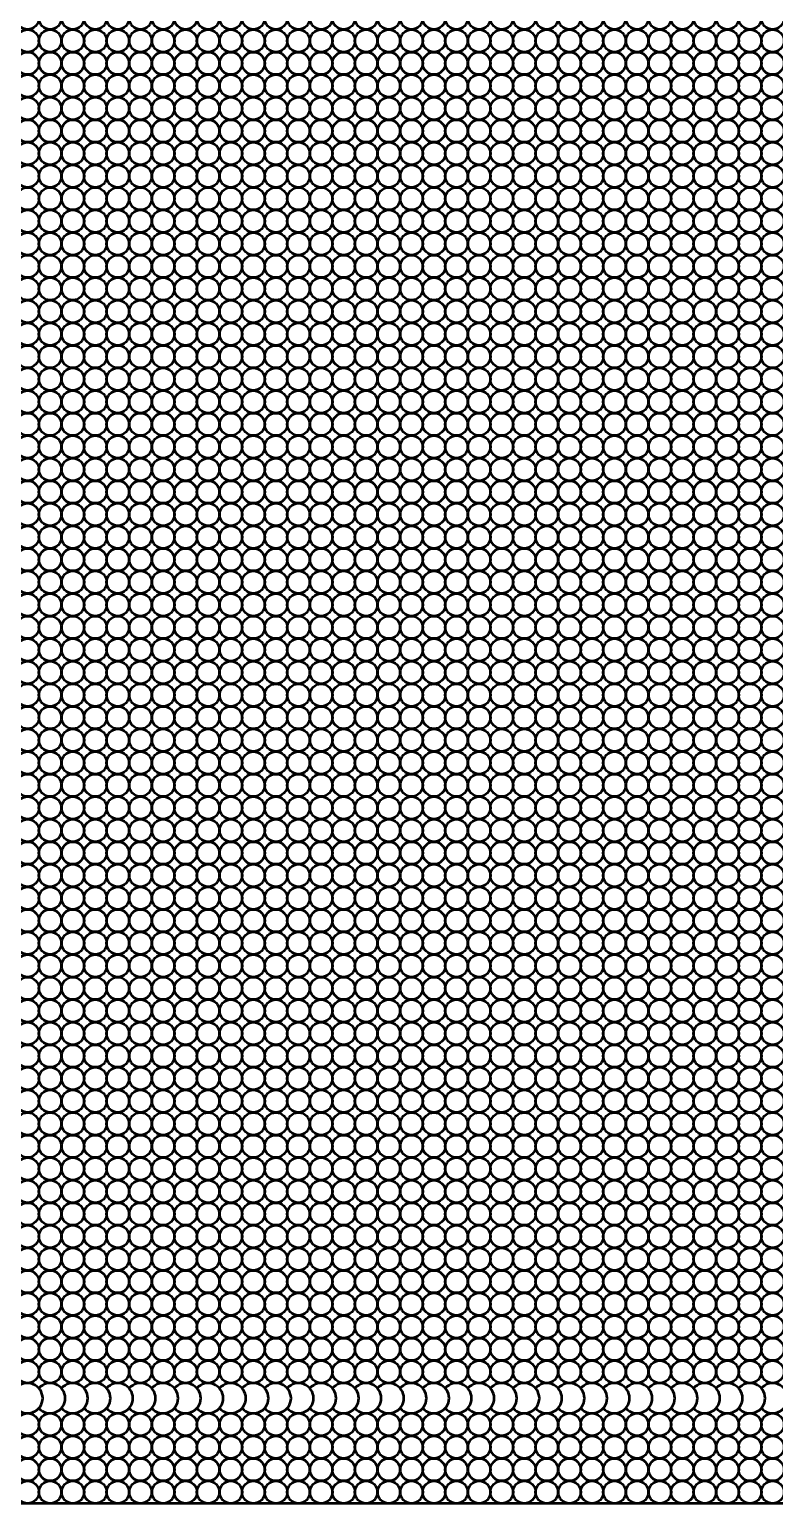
# Model space of a CAD drawing. Extents: x -11378 to 3982, y -2037 to 3878.
# Drawn here: x -11269.5 to -11229.9, y 1425.6 to 1504 of the extents above; entities that cross this region are included whole.
import ezdxf

# ---------------------------------------------------------------- set-up
doc = ezdxf.new("R2010")
doc.units = 0
doc.layers.add('粗实线', color=7, linetype='CONTINUOUS', lineweight=50)

msp = doc.modelspace()

# ---------------------------------------------------------------- linework, layer by layer
at = {"layer": '粗实线'}
msp.add_line((-10829.021, 1425.59), (-11307.421, 1425.59), dxfattribs=at)
for centre in [(-11269.621, 1504.59), (-11268.421, 1504.59), (-11267.221, 1504.59), (-11266.021, 1504.59), (-11264.821, 1504.59), (-11263.621, 1504.59), (-11262.421, 1504.59), (-11261.221, 1504.59), (-11260.021, 1504.59), (-11258.821, 1504.59), (-11257.621, 1504.59), (-11256.421, 1504.59), (-11255.221, 1504.59), (-11254.021, 1504.59), (-11252.821, 1504.59), (-11251.621, 1504.59), (-11250.421, 1504.59), (-11249.221, 1504.59), (-11248.021, 1504.59), (-11246.821, 1504.59), (-11245.621, 1504.59), (-11244.421, 1504.59), (-11243.221, 1504.59), (-11242.021, 1504.59), (-11240.821, 1504.59), (-11239.621, 1504.59), (-11238.421, 1504.59), (-11237.221, 1504.59), (-11236.021, 1504.59), (-11234.821, 1504.59), (-11233.621, 1504.59), (-11232.421, 1504.59), (-11231.221, 1504.59), (-11230.021, 1504.59), (-11269.621, 1503.39), (-11268.421, 1503.39), (-11267.221, 1503.39), (-11266.021, 1503.39), (-11264.821, 1503.39), (-11263.621, 1503.39), (-11262.421, 1503.39), (-11261.221, 1503.39), (-11260.021, 1503.39), (-11258.821, 1503.39), (-11257.621, 1503.39), (-11256.421, 1503.39), (-11255.221, 1503.39), (-11254.021, 1503.39), (-11252.821, 1503.39), (-11251.621, 1503.39), (-11250.421, 1503.39), (-11249.221, 1503.39), (-11248.021, 1503.39), (-11246.821, 1503.39), (-11245.621, 1503.39), (-11244.421, 1503.39), (-11243.221, 1503.39), (-11242.021, 1503.39), (-11240.821, 1503.39), (-11239.621, 1503.39), (-11238.421, 1503.39), (-11237.221, 1503.39), (-11236.021, 1503.39), (-11234.821, 1503.39), (-11233.621, 1503.39), (-11232.421, 1503.39), (-11231.221, 1503.39), (-11230.021, 1503.39), (-11269.621, 1502.19), (-11268.421, 1502.19), (-11267.221, 1502.19), (-11266.021, 1502.19), (-11264.821, 1502.19), (-11263.621, 1502.19), (-11262.421, 1502.19), (-11261.221, 1502.19), (-11260.021, 1502.19), (-11258.821, 1502.19), (-11257.621, 1502.19), (-11256.421, 1502.19), (-11255.221, 1502.19), (-11254.021, 1502.19), (-11252.821, 1502.19), (-11251.621, 1502.19), (-11250.421, 1502.19), (-11249.221, 1502.19), (-11248.021, 1502.19), (-11246.821, 1502.19), (-11245.621, 1502.19), (-11244.421, 1502.19), (-11243.221, 1502.19), (-11242.021, 1502.19), (-11240.821, 1502.19), (-11239.621, 1502.19), (-11238.421, 1502.19), (-11237.221, 1502.19), (-11236.021, 1502.19), (-11234.821, 1502.19), (-11233.621, 1502.19), (-11232.421, 1502.19), (-11231.221, 1502.19), (-11230.021, 1502.19), (-11269.621, 1500.99), (-11268.421, 1500.99), (-11267.221, 1500.99), (-11266.021, 1500.99), (-11264.821, 1500.99), (-11263.621, 1500.99), (-11262.421, 1500.99), (-11261.221, 1500.99), (-11260.021, 1500.99), (-11258.821, 1500.99), (-11257.621, 1500.99), (-11256.421, 1500.99), (-11255.221, 1500.99), (-11254.021, 1500.99), (-11252.821, 1500.99), (-11251.621, 1500.99), (-11250.421, 1500.99), (-11249.221, 1500.99), (-11248.021, 1500.99), (-11246.821, 1500.99), (-11245.621, 1500.99), (-11244.421, 1500.99), (-11243.221, 1500.99), (-11242.021, 1500.99), (-11240.821, 1500.99), (-11239.621, 1500.99), (-11238.421, 1500.99), (-11237.221, 1500.99), (-11236.021, 1500.99), (-11234.821, 1500.99), (-11233.621, 1500.99), (-11232.421, 1500.99), (-11231.221, 1500.99), (-11230.021, 1500.99), (-11269.621, 1499.79), (-11268.421, 1499.79), (-11267.221, 1499.79), (-11266.021, 1499.79), (-11264.821, 1499.79), (-11263.621, 1499.79), (-11262.421, 1499.79), (-11261.221, 1499.79), (-11260.021, 1499.79), (-11258.821, 1499.79), (-11257.621, 1499.79), (-11256.421, 1499.79), (-11255.221, 1499.79), (-11254.021, 1499.79), (-11252.821, 1499.79), (-11251.621, 1499.79), (-11250.421, 1499.79), (-11249.221, 1499.79), (-11248.021, 1499.79), (-11246.821, 1499.79), (-11245.621, 1499.79), (-11244.421, 1499.79), (-11243.221, 1499.79), (-11242.021, 1499.79), (-11240.821, 1499.79), (-11239.621, 1499.79), (-11238.421, 1499.79), (-11237.221, 1499.79), (-11236.021, 1499.79), (-11234.821, 1499.79), (-11233.621, 1499.79), (-11232.421, 1499.79), (-11231.221, 1499.79), (-11230.021, 1499.79), (-11269.621, 1498.59), (-11268.421, 1498.59), (-11267.221, 1498.59), (-11266.021, 1498.59), (-11264.821, 1498.59), (-11263.621, 1498.59), (-11262.421, 1498.59), (-11261.221, 1498.59), (-11260.021, 1498.59), (-11258.821, 1498.59), (-11257.621, 1498.59), (-11256.421, 1498.59), (-11255.221, 1498.59), (-11254.021, 1498.59), (-11252.821, 1498.59), (-11251.621, 1498.59), (-11250.421, 1498.59), (-11249.221, 1498.59), (-11248.021, 1498.59), (-11246.821, 1498.59), (-11245.621, 1498.59), (-11244.421, 1498.59), (-11243.221, 1498.59), (-11242.021, 1498.59), (-11240.821, 1498.59), (-11239.621, 1498.59), (-11238.421, 1498.59), (-11237.221, 1498.59), (-11236.021, 1498.59), (-11234.821, 1498.59), (-11233.621, 1498.59), (-11232.421, 1498.59), (-11231.221, 1498.59), (-11230.021, 1498.59), (-11269.621, 1497.39), (-11268.421, 1497.39), (-11267.221, 1497.39), (-11266.021, 1497.39), (-11264.821, 1497.39), (-11263.621, 1497.39), (-11262.421, 1497.39), (-11261.221, 1497.39), (-11260.021, 1497.39), (-11258.821, 1497.39), (-11257.621, 1497.39), (-11256.421, 1497.39), (-11255.221, 1497.39), (-11254.021, 1497.39), (-11252.821, 1497.39), (-11251.621, 1497.39), (-11250.421, 1497.39), (-11249.221, 1497.39), (-11248.021, 1497.39), (-11246.821, 1497.39), (-11245.621, 1497.39), (-11244.421, 1497.39), (-11243.221, 1497.39), (-11242.021, 1497.39), (-11240.821, 1497.39), (-11239.621, 1497.39), (-11238.421, 1497.39), (-11237.221, 1497.39), (-11236.021, 1497.39), (-11234.821, 1497.39), (-11233.621, 1497.39), (-11232.421, 1497.39), (-11231.221, 1497.39), (-11230.021, 1497.39), (-11269.621, 1496.19), (-11268.421, 1496.19), (-11267.221, 1496.19), (-11266.021, 1496.19), (-11264.821, 1496.19), (-11263.621, 1496.19), (-11262.421, 1496.19), (-11261.221, 1496.19), (-11260.021, 1496.19), (-11258.821, 1496.19), (-11257.621, 1496.19), (-11256.421, 1496.19), (-11255.221, 1496.19), (-11254.021, 1496.19), (-11252.821, 1496.19), (-11251.621, 1496.19), (-11250.421, 1496.19), (-11249.221, 1496.19), (-11248.021, 1496.19), (-11246.821, 1496.19), (-11245.621, 1496.19), (-11244.421, 1496.19), (-11243.221, 1496.19), (-11242.021, 1496.19), (-11240.821, 1496.19), (-11239.621, 1496.19), (-11238.421, 1496.19), (-11237.221, 1496.19), (-11236.021, 1496.19), (-11234.821, 1496.19), (-11233.621, 1496.19), (-11232.421, 1496.19), (-11231.221, 1496.19), (-11230.021, 1496.19), (-11269.621, 1494.99), (-11268.421, 1494.99), (-11267.221, 1494.99), (-11266.021, 1494.99), (-11264.821, 1494.99), (-11263.621, 1494.99), (-11262.421, 1494.99), (-11261.221, 1494.99), (-11260.021, 1494.99), (-11258.821, 1494.99), (-11257.621, 1494.99), (-11256.421, 1494.99), (-11255.221, 1494.99), (-11254.021, 1494.99), (-11252.821, 1494.99), (-11251.621, 1494.99), (-11250.421, 1494.99), (-11249.221, 1494.99), (-11248.021, 1494.99), (-11246.821, 1494.99), (-11245.621, 1494.99), (-11244.421, 1494.99), (-11243.221, 1494.99), (-11242.021, 1494.99), (-11240.821, 1494.99), (-11239.621, 1494.99), (-11238.421, 1494.99), (-11237.221, 1494.99), (-11236.021, 1494.99), (-11234.821, 1494.99), (-11233.621, 1494.99), (-11232.421, 1494.99), (-11231.221, 1494.99), (-11230.021, 1494.99), (-11269.621, 1493.79), (-11268.421, 1493.79), (-11267.221, 1493.79), (-11266.021, 1493.79), (-11264.821, 1493.79), (-11263.621, 1493.79), (-11262.421, 1493.79), (-11261.221, 1493.79), (-11260.021, 1493.79), (-11258.821, 1493.79), (-11257.621, 1493.79), (-11256.421, 1493.79), (-11255.221, 1493.79), (-11254.021, 1493.79), (-11252.821, 1493.79), (-11251.621, 1493.79), (-11250.421, 1493.79), (-11249.221, 1493.79), (-11248.021, 1493.79), (-11246.821, 1493.79), (-11245.621, 1493.79), (-11244.421, 1493.79), (-11243.221, 1493.79), (-11242.021, 1493.79), (-11240.821, 1493.79), (-11239.621, 1493.79), (-11238.421, 1493.79), (-11237.221, 1493.79), (-11236.021, 1493.79), (-11234.821, 1493.79), (-11233.621, 1493.79), (-11232.421, 1493.79), (-11231.221, 1493.79), (-11230.021, 1493.79), (-11269.621, 1492.59), (-11268.421, 1492.59), (-11267.221, 1492.59), (-11266.021, 1492.59), (-11264.821, 1492.59), (-11263.621, 1492.59), (-11262.421, 1492.59), (-11261.221, 1492.59), (-11260.021, 1492.59), (-11258.821, 1492.59), (-11257.621, 1492.59), (-11256.421, 1492.59), (-11255.221, 1492.59), (-11254.021, 1492.59), (-11252.821, 1492.59), (-11251.621, 1492.59), (-11250.421, 1492.59), (-11249.221, 1492.59), (-11248.021, 1492.59), (-11246.821, 1492.59), (-11245.621, 1492.59), (-11244.421, 1492.59), (-11243.221, 1492.59), (-11242.021, 1492.59), (-11240.821, 1492.59), (-11239.621, 1492.59), (-11238.421, 1492.59), (-11237.221, 1492.59), (-11236.021, 1492.59), (-11234.821, 1492.59), (-11233.621, 1492.59), (-11232.421, 1492.59), (-11231.221, 1492.59), (-11230.021, 1492.59), (-11269.621, 1491.39), (-11268.421, 1491.39), (-11267.221, 1491.39), (-11266.021, 1491.39), (-11264.821, 1491.39), (-11263.621, 1491.39), (-11262.421, 1491.39), (-11261.221, 1491.39), (-11260.021, 1491.39), (-11258.821, 1491.39), (-11257.621, 1491.39), (-11256.421, 1491.39), (-11255.221, 1491.39), (-11254.021, 1491.39), (-11252.821, 1491.39), (-11251.621, 1491.39), (-11250.421, 1491.39), (-11249.221, 1491.39), (-11248.021, 1491.39), (-11246.821, 1491.39), (-11245.621, 1491.39), (-11244.421, 1491.39), (-11243.221, 1491.39), (-11242.021, 1491.39), (-11240.821, 1491.39), (-11239.621, 1491.39), (-11238.421, 1491.39), (-11237.221, 1491.39), (-11236.021, 1491.39), (-11234.821, 1491.39), (-11233.621, 1491.39), (-11232.421, 1491.39), (-11231.221, 1491.39), (-11230.021, 1491.39), (-11269.621, 1490.19), (-11268.421, 1490.19), (-11267.221, 1490.19), (-11266.021, 1490.19), (-11264.821, 1490.19), (-11263.621, 1490.19), (-11262.421, 1490.19), (-11261.221, 1490.19), (-11260.021, 1490.19), (-11258.821, 1490.19), (-11257.621, 1490.19), (-11256.421, 1490.19), (-11255.221, 1490.19), (-11254.021, 1490.19), (-11252.821, 1490.19), (-11251.621, 1490.19), (-11250.421, 1490.19), (-11249.221, 1490.19), (-11248.021, 1490.19), (-11246.821, 1490.19), (-11245.621, 1490.19), (-11244.421, 1490.19), (-11243.221, 1490.19), (-11242.021, 1490.19), (-11240.821, 1490.19), (-11239.621, 1490.19), (-11238.421, 1490.19), (-11237.221, 1490.19), (-11236.021, 1490.19), (-11234.821, 1490.19), (-11233.621, 1490.19), (-11232.421, 1490.19), (-11231.221, 1490.19), (-11230.021, 1490.19), (-11269.621, 1488.99), (-11268.421, 1488.99), (-11267.221, 1488.99), (-11266.021, 1488.99), (-11264.821, 1488.99), (-11263.621, 1488.99), (-11262.421, 1488.99), (-11261.221, 1488.99), (-11260.021, 1488.99), (-11258.821, 1488.99), (-11257.621, 1488.99), (-11256.421, 1488.99), (-11255.221, 1488.99), (-11254.021, 1488.99), (-11252.821, 1488.99), (-11251.621, 1488.99), (-11250.421, 1488.99), (-11249.221, 1488.99), (-11248.021, 1488.99), (-11246.821, 1488.99), (-11245.621, 1488.99), (-11244.421, 1488.99), (-11243.221, 1488.99), (-11242.021, 1488.99), (-11240.821, 1488.99), (-11239.621, 1488.99), (-11238.421, 1488.99), (-11237.221, 1488.99), (-11236.021, 1488.99), (-11234.821, 1488.99), (-11233.621, 1488.99), (-11232.421, 1488.99), (-11231.221, 1488.99), (-11230.021, 1488.99), (-11269.621, 1487.79), (-11268.421, 1487.79), (-11267.221, 1487.79), (-11266.021, 1487.79), (-11264.821, 1487.79), (-11263.621, 1487.79), (-11262.421, 1487.79), (-11261.221, 1487.79), (-11260.021, 1487.79), (-11258.821, 1487.79), (-11257.621, 1487.79), (-11256.421, 1487.79), (-11255.221, 1487.79), (-11254.021, 1487.79), (-11252.821, 1487.79), (-11251.621, 1487.79), (-11250.421, 1487.79), (-11249.221, 1487.79), (-11248.021, 1487.79), (-11246.821, 1487.79), (-11245.621, 1487.79), (-11244.421, 1487.79), (-11243.221, 1487.79), (-11242.021, 1487.79), (-11240.821, 1487.79), (-11239.621, 1487.79), (-11238.421, 1487.79), (-11237.221, 1487.79), (-11236.021, 1487.79), (-11234.821, 1487.79), (-11233.621, 1487.79), (-11232.421, 1487.79), (-11231.221, 1487.79), (-11230.021, 1487.79), (-11269.621, 1486.59), (-11268.421, 1486.59), (-11267.221, 1486.59), (-11266.021, 1486.59), (-11264.821, 1486.59), (-11263.621, 1486.59), (-11262.421, 1486.59), (-11261.221, 1486.59), (-11260.021, 1486.59), (-11258.821, 1486.59), (-11257.621, 1486.59), (-11256.421, 1486.59), (-11255.221, 1486.59), (-11254.021, 1486.59), (-11252.821, 1486.59), (-11251.621, 1486.59), (-11250.421, 1486.59), (-11249.221, 1486.59), (-11248.021, 1486.59), (-11246.821, 1486.59), (-11245.621, 1486.59), (-11244.421, 1486.59), (-11243.221, 1486.59), (-11242.021, 1486.59), (-11240.821, 1486.59), (-11239.621, 1486.59), (-11238.421, 1486.59), (-11237.221, 1486.59), (-11236.021, 1486.59), (-11234.821, 1486.59), (-11233.621, 1486.59), (-11232.421, 1486.59), (-11231.221, 1486.59), (-11230.021, 1486.59), (-11269.621, 1485.39), (-11268.421, 1485.39), (-11267.221, 1485.39), (-11266.021, 1485.39), (-11264.821, 1485.39), (-11263.621, 1485.39), (-11262.421, 1485.39), (-11261.221, 1485.39), (-11260.021, 1485.39), (-11258.821, 1485.39), (-11257.621, 1485.39), (-11256.421, 1485.39), (-11255.221, 1485.39), (-11254.021, 1485.39), (-11252.821, 1485.39), (-11251.621, 1485.39), (-11250.421, 1485.39), (-11249.221, 1485.39), (-11248.021, 1485.39), (-11246.821, 1485.39), (-11245.621, 1485.39), (-11244.421, 1485.39), (-11243.221, 1485.39), (-11242.021, 1485.39), (-11240.821, 1485.39), (-11239.621, 1485.39), (-11238.421, 1485.39), (-11237.221, 1485.39), (-11236.021, 1485.39), (-11234.821, 1485.39), (-11233.621, 1485.39), (-11232.421, 1485.39), (-11231.221, 1485.39), (-11230.021, 1485.39), (-11269.621, 1484.19), (-11268.421, 1484.19), (-11267.221, 1484.19), (-11266.021, 1484.19), (-11264.821, 1484.19), (-11263.621, 1484.19), (-11262.421, 1484.19), (-11261.221, 1484.19), (-11260.021, 1484.19), (-11258.821, 1484.19), (-11257.621, 1484.19), (-11256.421, 1484.19), (-11255.221, 1484.19), (-11254.021, 1484.19), (-11252.821, 1484.19), (-11251.621, 1484.19), (-11250.421, 1484.19), (-11249.221, 1484.19), (-11248.021, 1484.19), (-11246.821, 1484.19), (-11245.621, 1484.19), (-11244.421, 1484.19), (-11243.221, 1484.19), (-11242.021, 1484.19), (-11240.821, 1484.19), (-11239.621, 1484.19), (-11238.421, 1484.19), (-11237.221, 1484.19), (-11236.021, 1484.19), (-11234.821, 1484.19), (-11233.621, 1484.19), (-11232.421, 1484.19), (-11231.221, 1484.19), (-11230.021, 1484.19), (-11269.621, 1482.99), (-11268.421, 1482.99), (-11267.221, 1482.99), (-11266.021, 1482.99), (-11264.821, 1482.99), (-11263.621, 1482.99), (-11262.421, 1482.99), (-11261.221, 1482.99), (-11260.021, 1482.99), (-11258.821, 1482.99), (-11257.621, 1482.99), (-11256.421, 1482.99), (-11255.221, 1482.99), (-11254.021, 1482.99), (-11252.821, 1482.99), (-11251.621, 1482.99), (-11250.421, 1482.99), (-11249.221, 1482.99), (-11248.021, 1482.99), (-11246.821, 1482.99), (-11245.621, 1482.99), (-11244.421, 1482.99), (-11243.221, 1482.99), (-11242.021, 1482.99), (-11240.821, 1482.99), (-11239.621, 1482.99), (-11238.421, 1482.99), (-11237.221, 1482.99), (-11236.021, 1482.99), (-11234.821, 1482.99), (-11233.621, 1482.99), (-11232.421, 1482.99), (-11231.221, 1482.99), (-11230.021, 1482.99), (-11269.621, 1481.79), (-11268.421, 1481.79), (-11267.221, 1481.79), (-11266.021, 1481.79), (-11264.821, 1481.79), (-11263.621, 1481.79), (-11262.421, 1481.79), (-11261.221, 1481.79), (-11260.021, 1481.79), (-11258.821, 1481.79), (-11257.621, 1481.79), (-11256.421, 1481.79), (-11255.221, 1481.79), (-11254.021, 1481.79), (-11252.821, 1481.79), (-11251.621, 1481.79), (-11250.421, 1481.79), (-11249.221, 1481.79), (-11248.021, 1481.79), (-11246.821, 1481.79), (-11245.621, 1481.79), (-11244.421, 1481.79), (-11243.221, 1481.79), (-11242.021, 1481.79), (-11240.821, 1481.79), (-11239.621, 1481.79), (-11238.421, 1481.79), (-11237.221, 1481.79), (-11236.021, 1481.79), (-11234.821, 1481.79), (-11233.621, 1481.79), (-11232.421, 1481.79), (-11231.221, 1481.79), (-11230.021, 1481.79), (-11269.621, 1480.59), (-11268.421, 1480.59), (-11267.221, 1480.59), (-11266.021, 1480.59), (-11264.821, 1480.59), (-11263.621, 1480.59), (-11262.421, 1480.59), (-11261.221, 1480.59), (-11260.021, 1480.59), (-11258.821, 1480.59), (-11257.621, 1480.59), (-11256.421, 1480.59), (-11255.221, 1480.59), (-11254.021, 1480.59), (-11252.821, 1480.59), (-11251.621, 1480.59), (-11250.421, 1480.59), (-11249.221, 1480.59), (-11248.021, 1480.59), (-11246.821, 1480.59), (-11245.621, 1480.59), (-11244.421, 1480.59), (-11243.221, 1480.59), (-11242.021, 1480.59), (-11240.821, 1480.59), (-11239.621, 1480.59), (-11238.421, 1480.59), (-11237.221, 1480.59), (-11236.021, 1480.59), (-11234.821, 1480.59), (-11233.621, 1480.59), (-11232.421, 1480.59), (-11231.221, 1480.59), (-11230.021, 1480.59), (-11269.621, 1479.39), (-11268.421, 1479.39), (-11267.221, 1479.39), (-11266.021, 1479.39), (-11264.821, 1479.39), (-11263.621, 1479.39), (-11262.421, 1479.39), (-11261.221, 1479.39), (-11260.021, 1479.39), (-11258.821, 1479.39), (-11257.621, 1479.39), (-11256.421, 1479.39), (-11255.221, 1479.39), (-11254.021, 1479.39), (-11252.821, 1479.39), (-11251.621, 1479.39), (-11250.421, 1479.39), (-11249.221, 1479.39), (-11248.021, 1479.39), (-11246.821, 1479.39), (-11245.621, 1479.39), (-11244.421, 1479.39), (-11243.221, 1479.39), (-11242.021, 1479.39), (-11240.821, 1479.39), (-11239.621, 1479.39), (-11238.421, 1479.39), (-11237.221, 1479.39), (-11236.021, 1479.39), (-11234.821, 1479.39), (-11233.621, 1479.39), (-11232.421, 1479.39), (-11231.221, 1479.39), (-11230.021, 1479.39), (-11269.621, 1478.19), (-11268.421, 1478.19), (-11267.221, 1478.19), (-11266.021, 1478.19), (-11264.821, 1478.19), (-11263.621, 1478.19), (-11262.421, 1478.19), (-11261.221, 1478.19), (-11260.021, 1478.19), (-11258.821, 1478.19), (-11257.621, 1478.19), (-11256.421, 1478.19), (-11255.221, 1478.19), (-11254.021, 1478.19), (-11252.821, 1478.19), (-11251.621, 1478.19), (-11250.421, 1478.19), (-11249.221, 1478.19), (-11248.021, 1478.19), (-11246.821, 1478.19), (-11245.621, 1478.19), (-11244.421, 1478.19), (-11243.221, 1478.19), (-11242.021, 1478.19), (-11240.821, 1478.19), (-11239.621, 1478.19), (-11238.421, 1478.19), (-11237.221, 1478.19), (-11236.021, 1478.19), (-11234.821, 1478.19), (-11233.621, 1478.19), (-11232.421, 1478.19), (-11231.221, 1478.19), (-11230.021, 1478.19), (-11269.621, 1476.99), (-11268.421, 1476.99), (-11267.221, 1476.99), (-11266.021, 1476.99), (-11264.821, 1476.99), (-11263.621, 1476.99), (-11262.421, 1476.99), (-11261.221, 1476.99), (-11260.021, 1476.99), (-11258.821, 1476.99), (-11257.621, 1476.99), (-11256.421, 1476.99), (-11255.221, 1476.99), (-11254.021, 1476.99), (-11252.821, 1476.99), (-11251.621, 1476.99), (-11250.421, 1476.99), (-11249.221, 1476.99), (-11248.021, 1476.99), (-11246.821, 1476.99), (-11245.621, 1476.99), (-11244.421, 1476.99), (-11243.221, 1476.99), (-11242.021, 1476.99), (-11240.821, 1476.99), (-11239.621, 1476.99), (-11238.421, 1476.99), (-11237.221, 1476.99), (-11236.021, 1476.99), (-11234.821, 1476.99), (-11233.621, 1476.99), (-11232.421, 1476.99), (-11231.221, 1476.99), (-11230.021, 1476.99), (-11269.621, 1475.79), (-11268.421, 1475.79), (-11267.221, 1475.79), (-11266.021, 1475.79), (-11264.821, 1475.79), (-11263.621, 1475.79), (-11262.421, 1475.79), (-11261.221, 1475.79), (-11260.021, 1475.79), (-11258.821, 1475.79), (-11257.621, 1475.79), (-11256.421, 1475.79), (-11255.221, 1475.79), (-11254.021, 1475.79), (-11252.821, 1475.79), (-11251.621, 1475.79), (-11250.421, 1475.79), (-11249.221, 1475.79), (-11248.021, 1475.79), (-11246.821, 1475.79), (-11245.621, 1475.79), (-11244.421, 1475.79), (-11243.221, 1475.79), (-11242.021, 1475.79), (-11240.821, 1475.79), (-11239.621, 1475.79), (-11238.421, 1475.79), (-11237.221, 1475.79), (-11236.021, 1475.79), (-11234.821, 1475.79), (-11233.621, 1475.79), (-11232.421, 1475.79), (-11231.221, 1475.79), (-11230.021, 1475.79), (-11269.621, 1474.59), (-11268.421, 1474.59), (-11267.221, 1474.59), (-11266.021, 1474.59), (-11264.821, 1474.59), (-11263.621, 1474.59), (-11262.421, 1474.59), (-11261.221, 1474.59), (-11260.021, 1474.59), (-11258.821, 1474.59), (-11257.621, 1474.59), (-11256.421, 1474.59), (-11255.221, 1474.59), (-11254.021, 1474.59), (-11252.821, 1474.59), (-11251.621, 1474.59), (-11250.421, 1474.59), (-11249.221, 1474.59), (-11248.021, 1474.59), (-11246.821, 1474.59), (-11245.621, 1474.59), (-11244.421, 1474.59), (-11243.221, 1474.59), (-11242.021, 1474.59), (-11240.821, 1474.59), (-11239.621, 1474.59), (-11238.421, 1474.59), (-11237.221, 1474.59), (-11236.021, 1474.59), (-11234.821, 1474.59), (-11233.621, 1474.59), (-11232.421, 1474.59), (-11231.221, 1474.59), (-11230.021, 1474.59), (-11269.621, 1473.39), (-11268.421, 1473.39), (-11267.221, 1473.39), (-11266.021, 1473.39), (-11264.821, 1473.39), (-11263.621, 1473.39), (-11262.421, 1473.39), (-11261.221, 1473.39), (-11260.021, 1473.39), (-11258.821, 1473.39), (-11257.621, 1473.39), (-11256.421, 1473.39), (-11255.221, 1473.39), (-11254.021, 1473.39), (-11252.821, 1473.39), (-11251.621, 1473.39), (-11250.421, 1473.39), (-11249.221, 1473.39), (-11248.021, 1473.39), (-11246.821, 1473.39), (-11245.621, 1473.39), (-11244.421, 1473.39), (-11243.221, 1473.39), (-11242.021, 1473.39), (-11240.821, 1473.39), (-11239.621, 1473.39), (-11238.421, 1473.39), (-11237.221, 1473.39), (-11236.021, 1473.39), (-11234.821, 1473.39), (-11233.621, 1473.39), (-11232.421, 1473.39), (-11231.221, 1473.39), (-11230.021, 1473.39), (-11269.621, 1472.19), (-11268.421, 1472.19), (-11267.221, 1472.19), (-11266.021, 1472.19), (-11264.821, 1472.19), (-11263.621, 1472.19), (-11262.421, 1472.19), (-11261.221, 1472.19), (-11260.021, 1472.19), (-11258.821, 1472.19), (-11257.621, 1472.19), (-11256.421, 1472.19), (-11255.221, 1472.19), (-11254.021, 1472.19), (-11252.821, 1472.19), (-11251.621, 1472.19), (-11250.421, 1472.19), (-11249.221, 1472.19), (-11248.021, 1472.19), (-11246.821, 1472.19), (-11245.621, 1472.19), (-11244.421, 1472.19), (-11243.221, 1472.19), (-11242.021, 1472.19), (-11240.821, 1472.19), (-11239.621, 1472.19), (-11238.421, 1472.19), (-11237.221, 1472.19), (-11236.021, 1472.19), (-11234.821, 1472.19), (-11233.621, 1472.19), (-11232.421, 1472.19), (-11231.221, 1472.19), (-11230.021, 1472.19), (-11269.621, 1470.99), (-11268.421, 1470.99), (-11267.221, 1470.99), (-11266.021, 1470.99), (-11264.821, 1470.99), (-11263.621, 1470.99), (-11262.421, 1470.99), (-11261.221, 1470.99), (-11260.021, 1470.99), (-11258.821, 1470.99), (-11257.621, 1470.99), (-11256.421, 1470.99), (-11255.221, 1470.99), (-11254.021, 1470.99), (-11252.821, 1470.99), (-11251.621, 1470.99), (-11250.421, 1470.99), (-11249.221, 1470.99), (-11248.021, 1470.99), (-11246.821, 1470.99), (-11245.621, 1470.99), (-11244.421, 1470.99), (-11243.221, 1470.99), (-11242.021, 1470.99), (-11240.821, 1470.99), (-11239.621, 1470.99), (-11238.421, 1470.99), (-11237.221, 1470.99), (-11236.021, 1470.99), (-11234.821, 1470.99), (-11233.621, 1470.99), (-11232.421, 1470.99), (-11231.221, 1470.99), (-11230.021, 1470.99), (-11269.621, 1469.79), (-11268.421, 1469.79), (-11267.221, 1469.79), (-11266.021, 1469.79), (-11264.821, 1469.79), (-11263.621, 1469.79), (-11262.421, 1469.79), (-11261.221, 1469.79), (-11260.021, 1469.79), (-11258.821, 1469.79), (-11257.621, 1469.79), (-11256.421, 1469.79), (-11255.221, 1469.79), (-11254.021, 1469.79), (-11252.821, 1469.79), (-11251.621, 1469.79), (-11250.421, 1469.79), (-11249.221, 1469.79), (-11248.021, 1469.79), (-11246.821, 1469.79), (-11245.621, 1469.79), (-11244.421, 1469.79), (-11243.221, 1469.79), (-11242.021, 1469.79), (-11240.821, 1469.79), (-11239.621, 1469.79), (-11238.421, 1469.79), (-11237.221, 1469.79), (-11236.021, 1469.79), (-11234.821, 1469.79), (-11233.621, 1469.79), (-11232.421, 1469.79), (-11231.221, 1469.79), (-11230.021, 1469.79), (-11269.621, 1468.59), (-11268.421, 1468.59), (-11267.221, 1468.59), (-11266.021, 1468.59), (-11264.821, 1468.59), (-11263.621, 1468.59), (-11262.421, 1468.59), (-11261.221, 1468.59), (-11260.021, 1468.59), (-11258.821, 1468.59), (-11257.621, 1468.59), (-11256.421, 1468.59), (-11255.221, 1468.59), (-11254.021, 1468.59), (-11252.821, 1468.59), (-11251.621, 1468.59), (-11250.421, 1468.59), (-11249.221, 1468.59), (-11248.021, 1468.59), (-11246.821, 1468.59), (-11245.621, 1468.59), (-11244.421, 1468.59), (-11243.221, 1468.59), (-11242.021, 1468.59), (-11240.821, 1468.59), (-11239.621, 1468.59), (-11238.421, 1468.59), (-11237.221, 1468.59), (-11236.021, 1468.59), (-11234.821, 1468.59), (-11233.621, 1468.59), (-11232.421, 1468.59), (-11231.221, 1468.59), (-11230.021, 1468.59), (-11269.621, 1467.39), (-11268.421, 1467.39), (-11267.221, 1467.39), (-11266.021, 1467.39), (-11264.821, 1467.39), (-11263.621, 1467.39), (-11262.421, 1467.39), (-11261.221, 1467.39), (-11260.021, 1467.39), (-11258.821, 1467.39), (-11257.621, 1467.39), (-11256.421, 1467.39), (-11255.221, 1467.39), (-11254.021, 1467.39), (-11252.821, 1467.39), (-11251.621, 1467.39), (-11250.421, 1467.39), (-11249.221, 1467.39), (-11248.021, 1467.39), (-11246.821, 1467.39), (-11245.621, 1467.39), (-11244.421, 1467.39), (-11243.221, 1467.39), (-11242.021, 1467.39), (-11240.821, 1467.39), (-11239.621, 1467.39), (-11238.421, 1467.39), (-11237.221, 1467.39), (-11236.021, 1467.39), (-11234.821, 1467.39), (-11233.621, 1467.39), (-11232.421, 1467.39), (-11231.221, 1467.39), (-11230.021, 1467.39), (-11269.621, 1466.19), (-11268.421, 1466.19), (-11267.221, 1466.19), (-11266.021, 1466.19), (-11264.821, 1466.19), (-11263.621, 1466.19), (-11262.421, 1466.19), (-11261.221, 1466.19), (-11260.021, 1466.19), (-11258.821, 1466.19), (-11257.621, 1466.19), (-11256.421, 1466.19), (-11255.221, 1466.19), (-11254.021, 1466.19), (-11252.821, 1466.19), (-11251.621, 1466.19), (-11250.421, 1466.19), (-11249.221, 1466.19), (-11248.021, 1466.19), (-11246.821, 1466.19), (-11245.621, 1466.19), (-11244.421, 1466.19), (-11243.221, 1466.19), (-11242.021, 1466.19), (-11240.821, 1466.19), (-11239.621, 1466.19), (-11238.421, 1466.19), (-11237.221, 1466.19), (-11236.021, 1466.19), (-11234.821, 1466.19), (-11233.621, 1466.19), (-11232.421, 1466.19), (-11231.221, 1466.19), (-11230.021, 1466.19), (-11269.621, 1464.99), (-11268.421, 1464.99), (-11267.221, 1464.99), (-11266.021, 1464.99), (-11264.821, 1464.99), (-11263.621, 1464.99), (-11262.421, 1464.99), (-11261.221, 1464.99), (-11260.021, 1464.99), (-11258.821, 1464.99), (-11257.621, 1464.99), (-11256.421, 1464.99), (-11255.221, 1464.99), (-11254.021, 1464.99), (-11252.821, 1464.99), (-11251.621, 1464.99), (-11250.421, 1464.99), (-11249.221, 1464.99), (-11248.021, 1464.99), (-11246.821, 1464.99), (-11245.621, 1464.99), (-11244.421, 1464.99), (-11243.221, 1464.99), (-11242.021, 1464.99), (-11240.821, 1464.99), (-11239.621, 1464.99), (-11238.421, 1464.99), (-11237.221, 1464.99), (-11236.021, 1464.99), (-11234.821, 1464.99), (-11233.621, 1464.99), (-11232.421, 1464.99), (-11231.221, 1464.99), (-11230.021, 1464.99), (-11269.621, 1463.79), (-11268.421, 1463.79), (-11267.221, 1463.79), (-11266.021, 1463.79), (-11264.821, 1463.79), (-11263.621, 1463.79), (-11262.421, 1463.79), (-11261.221, 1463.79), (-11260.021, 1463.79), (-11258.821, 1463.79), (-11257.621, 1463.79), (-11256.421, 1463.79), (-11255.221, 1463.79), (-11254.021, 1463.79), (-11252.821, 1463.79), (-11251.621, 1463.79), (-11250.421, 1463.79), (-11249.221, 1463.79), (-11248.021, 1463.79), (-11246.821, 1463.79), (-11245.621, 1463.79), (-11244.421, 1463.79), (-11243.221, 1463.79), (-11242.021, 1463.79), (-11240.821, 1463.79), (-11239.621, 1463.79), (-11238.421, 1463.79), (-11237.221, 1463.79), (-11236.021, 1463.79), (-11234.821, 1463.79), (-11233.621, 1463.79), (-11232.421, 1463.79), (-11231.221, 1463.79), (-11230.021, 1463.79), (-11269.621, 1462.59), (-11268.421, 1462.59), (-11267.221, 1462.59), (-11266.021, 1462.59), (-11264.821, 1462.59), (-11263.621, 1462.59), (-11262.421, 1462.59), (-11261.221, 1462.59), (-11260.021, 1462.59), (-11258.821, 1462.59), (-11257.621, 1462.59), (-11256.421, 1462.59), (-11255.221, 1462.59), (-11254.021, 1462.59), (-11252.821, 1462.59), (-11251.621, 1462.59), (-11250.421, 1462.59), (-11249.221, 1462.59), (-11248.021, 1462.59), (-11246.821, 1462.59), (-11245.621, 1462.59), (-11244.421, 1462.59), (-11243.221, 1462.59), (-11242.021, 1462.59), (-11240.821, 1462.59), (-11239.621, 1462.59), (-11238.421, 1462.59), (-11237.221, 1462.59), (-11236.021, 1462.59), (-11234.821, 1462.59), (-11233.621, 1462.59), (-11232.421, 1462.59), (-11231.221, 1462.59), (-11230.021, 1462.59), (-11269.621, 1461.39), (-11268.421, 1461.39), (-11267.221, 1461.39), (-11266.021, 1461.39), (-11264.821, 1461.39), (-11263.621, 1461.39), (-11262.421, 1461.39), (-11261.221, 1461.39), (-11260.021, 1461.39), (-11258.821, 1461.39), (-11257.621, 1461.39), (-11256.421, 1461.39), (-11255.221, 1461.39), (-11254.021, 1461.39), (-11252.821, 1461.39), (-11251.621, 1461.39), (-11250.421, 1461.39), (-11249.221, 1461.39), (-11248.021, 1461.39), (-11246.821, 1461.39), (-11245.621, 1461.39), (-11244.421, 1461.39), (-11243.221, 1461.39), (-11242.021, 1461.39), (-11240.821, 1461.39), (-11239.621, 1461.39), (-11238.421, 1461.39), (-11237.221, 1461.39), (-11236.021, 1461.39), (-11234.821, 1461.39), (-11233.621, 1461.39), (-11232.421, 1461.39), (-11231.221, 1461.39), (-11230.021, 1461.39), (-11269.621, 1460.19), (-11268.421, 1460.19), (-11267.221, 1460.19), (-11266.021, 1460.19), (-11264.821, 1460.19), (-11263.621, 1460.19), (-11262.421, 1460.19), (-11261.221, 1460.19), (-11260.021, 1460.19), (-11258.821, 1460.19), (-11257.621, 1460.19), (-11256.421, 1460.19), (-11255.221, 1460.19), (-11254.021, 1460.19), (-11252.821, 1460.19), (-11251.621, 1460.19), (-11250.421, 1460.19), (-11249.221, 1460.19), (-11248.021, 1460.19), (-11246.821, 1460.19), (-11245.621, 1460.19), (-11244.421, 1460.19), (-11243.221, 1460.19), (-11242.021, 1460.19), (-11240.821, 1460.19), (-11239.621, 1460.19), (-11238.421, 1460.19), (-11237.221, 1460.19), (-11236.021, 1460.19), (-11234.821, 1460.19), (-11233.621, 1460.19), (-11232.421, 1460.19), (-11231.221, 1460.19), (-11230.021, 1460.19), (-11269.621, 1458.99), (-11268.421, 1458.99), (-11267.221, 1458.99), (-11266.021, 1458.99), (-11264.821, 1458.99), (-11263.621, 1458.99), (-11262.421, 1458.99), (-11261.221, 1458.99), (-11260.021, 1458.99), (-11258.821, 1458.99), (-11257.621, 1458.99), (-11256.421, 1458.99), (-11255.221, 1458.99), (-11254.021, 1458.99), (-11252.821, 1458.99), (-11251.621, 1458.99), (-11250.421, 1458.99), (-11249.221, 1458.99), (-11248.021, 1458.99), (-11246.821, 1458.99), (-11245.621, 1458.99), (-11244.421, 1458.99), (-11243.221, 1458.99), (-11242.021, 1458.99), (-11240.821, 1458.99), (-11239.621, 1458.99), (-11238.421, 1458.99), (-11237.221, 1458.99), (-11236.021, 1458.99), (-11234.821, 1458.99), (-11233.621, 1458.99), (-11232.421, 1458.99), (-11231.221, 1458.99), (-11230.021, 1458.99), (-11269.621, 1457.79), (-11268.421, 1457.79), (-11267.221, 1457.79), (-11266.021, 1457.79), (-11264.821, 1457.79), (-11263.621, 1457.79), (-11262.421, 1457.79), (-11261.221, 1457.79), (-11260.021, 1457.79), (-11258.821, 1457.79), (-11257.621, 1457.79), (-11256.421, 1457.79), (-11255.221, 1457.79), (-11254.021, 1457.79), (-11252.821, 1457.79), (-11251.621, 1457.79), (-11250.421, 1457.79), (-11249.221, 1457.79), (-11248.021, 1457.79), (-11246.821, 1457.79), (-11245.621, 1457.79), (-11244.421, 1457.79), (-11243.221, 1457.79), (-11242.021, 1457.79), (-11240.821, 1457.79), (-11239.621, 1457.79), (-11238.421, 1457.79), (-11237.221, 1457.79), (-11236.021, 1457.79), (-11234.821, 1457.79), (-11233.621, 1457.79), (-11232.421, 1457.79), (-11231.221, 1457.79), (-11230.021, 1457.79), (-11269.621, 1456.59), (-11268.421, 1456.59), (-11267.221, 1456.59), (-11266.021, 1456.59), (-11264.821, 1456.59), (-11263.621, 1456.59), (-11262.421, 1456.59), (-11261.221, 1456.59), (-11260.021, 1456.59), (-11258.821, 1456.59), (-11257.621, 1456.59), (-11256.421, 1456.59), (-11255.221, 1456.59), (-11254.021, 1456.59), (-11252.821, 1456.59), (-11251.621, 1456.59), (-11250.421, 1456.59), (-11249.221, 1456.59), (-11248.021, 1456.59), (-11246.821, 1456.59), (-11245.621, 1456.59), (-11244.421, 1456.59), (-11243.221, 1456.59), (-11242.021, 1456.59), (-11240.821, 1456.59), (-11239.621, 1456.59), (-11238.421, 1456.59), (-11237.221, 1456.59), (-11236.021, 1456.59), (-11234.821, 1456.59), (-11233.621, 1456.59), (-11232.421, 1456.59), (-11231.221, 1456.59), (-11230.021, 1456.59), (-11269.621, 1455.39), (-11268.421, 1455.39), (-11267.221, 1455.39), (-11266.021, 1455.39), (-11264.821, 1455.39), (-11263.621, 1455.39), (-11262.421, 1455.39), (-11261.221, 1455.39), (-11260.021, 1455.39), (-11258.821, 1455.39), (-11257.621, 1455.39), (-11256.421, 1455.39), (-11255.221, 1455.39), (-11254.021, 1455.39), (-11252.821, 1455.39), (-11251.621, 1455.39), (-11250.421, 1455.39), (-11249.221, 1455.39), (-11248.021, 1455.39), (-11246.821, 1455.39), (-11245.621, 1455.39), (-11244.421, 1455.39), (-11243.221, 1455.39), (-11242.021, 1455.39), (-11240.821, 1455.39), (-11239.621, 1455.39), (-11238.421, 1455.39), (-11237.221, 1455.39), (-11236.021, 1455.39), (-11234.821, 1455.39), (-11233.621, 1455.39), (-11232.421, 1455.39), (-11231.221, 1455.39), (-11230.021, 1455.39), (-11269.621, 1454.19), (-11268.421, 1454.19), (-11267.221, 1454.19), (-11266.021, 1454.19), (-11264.821, 1454.19), (-11263.621, 1454.19), (-11262.421, 1454.19), (-11261.221, 1454.19), (-11260.021, 1454.19), (-11258.821, 1454.19), (-11257.621, 1454.19), (-11256.421, 1454.19), (-11255.221, 1454.19), (-11254.021, 1454.19), (-11252.821, 1454.19), (-11251.621, 1454.19), (-11250.421, 1454.19), (-11249.221, 1454.19), (-11248.021, 1454.19), (-11246.821, 1454.19), (-11245.621, 1454.19), (-11244.421, 1454.19), (-11243.221, 1454.19), (-11242.021, 1454.19), (-11240.821, 1454.19), (-11239.621, 1454.19), (-11238.421, 1454.19), (-11237.221, 1454.19), (-11236.021, 1454.19), (-11234.821, 1454.19), (-11233.621, 1454.19), (-11232.421, 1454.19), (-11231.221, 1454.19), (-11230.021, 1454.19), (-11269.621, 1452.99), (-11268.421, 1452.99), (-11267.221, 1452.99), (-11266.021, 1452.99), (-11264.821, 1452.99), (-11263.621, 1452.99), (-11262.421, 1452.99), (-11261.221, 1452.99), (-11260.021, 1452.99), (-11258.821, 1452.99), (-11257.621, 1452.99), (-11256.421, 1452.99), (-11255.221, 1452.99), (-11254.021, 1452.99), (-11252.821, 1452.99), (-11251.621, 1452.99), (-11250.421, 1452.99), (-11249.221, 1452.99), (-11248.021, 1452.99), (-11246.821, 1452.99), (-11245.621, 1452.99), (-11244.421, 1452.99), (-11243.221, 1452.99), (-11242.021, 1452.99), (-11240.821, 1452.99), (-11239.621, 1452.99), (-11238.421, 1452.99), (-11237.221, 1452.99), (-11236.021, 1452.99), (-11234.821, 1452.99), (-11233.621, 1452.99), (-11232.421, 1452.99), (-11231.221, 1452.99), (-11230.021, 1452.99), (-11269.621, 1451.79), (-11268.421, 1451.79), (-11267.221, 1451.79), (-11266.021, 1451.79), (-11264.821, 1451.79), (-11263.621, 1451.79), (-11262.421, 1451.79), (-11261.221, 1451.79), (-11260.021, 1451.79), (-11258.821, 1451.79), (-11257.621, 1451.79), (-11256.421, 1451.79), (-11255.221, 1451.79), (-11254.021, 1451.79), (-11252.821, 1451.79), (-11251.621, 1451.79), (-11250.421, 1451.79), (-11249.221, 1451.79), (-11248.021, 1451.79), (-11246.821, 1451.79), (-11245.621, 1451.79), (-11244.421, 1451.79), (-11243.221, 1451.79), (-11242.021, 1451.79), (-11240.821, 1451.79), (-11239.621, 1451.79), (-11238.421, 1451.79), (-11237.221, 1451.79), (-11236.021, 1451.79), (-11234.821, 1451.79), (-11233.621, 1451.79), (-11232.421, 1451.79), (-11231.221, 1451.79), (-11230.021, 1451.79), (-11269.621, 1450.59), (-11268.421, 1450.59), (-11267.221, 1450.59), (-11266.021, 1450.59), (-11264.821, 1450.59), (-11263.621, 1450.59), (-11262.421, 1450.59), (-11261.221, 1450.59), (-11260.021, 1450.59), (-11258.821, 1450.59), (-11257.621, 1450.59), (-11256.421, 1450.59), (-11255.221, 1450.59), (-11254.021, 1450.59), (-11252.821, 1450.59), (-11251.621, 1450.59), (-11250.421, 1450.59), (-11249.221, 1450.59), (-11248.021, 1450.59), (-11246.821, 1450.59), (-11245.621, 1450.59), (-11244.421, 1450.59), (-11243.221, 1450.59), (-11242.021, 1450.59), (-11240.821, 1450.59), (-11239.621, 1450.59), (-11238.421, 1450.59), (-11237.221, 1450.59), (-11236.021, 1450.59), (-11234.821, 1450.59), (-11233.621, 1450.59), (-11232.421, 1450.59), (-11231.221, 1450.59), (-11230.021, 1450.59), (-11269.621, 1449.39), (-11268.421, 1449.39), (-11267.221, 1449.39), (-11266.021, 1449.39), (-11264.821, 1449.39), (-11263.621, 1449.39), (-11262.421, 1449.39), (-11261.221, 1449.39), (-11260.021, 1449.39), (-11258.821, 1449.39), (-11257.621, 1449.39), (-11256.421, 1449.39), (-11255.221, 1449.39), (-11254.021, 1449.39), (-11252.821, 1449.39), (-11251.621, 1449.39), (-11250.421, 1449.39), (-11249.221, 1449.39), (-11248.021, 1449.39), (-11246.821, 1449.39), (-11245.621, 1449.39), (-11244.421, 1449.39), (-11243.221, 1449.39), (-11242.021, 1449.39), (-11240.821, 1449.39), (-11239.621, 1449.39), (-11238.421, 1449.39), (-11237.221, 1449.39), (-11236.021, 1449.39), (-11234.821, 1449.39), (-11233.621, 1449.39), (-11232.421, 1449.39), (-11231.221, 1449.39), (-11230.021, 1449.39), (-11269.621, 1448.19), (-11268.421, 1448.19), (-11267.221, 1448.19), (-11266.021, 1448.19), (-11264.821, 1448.19), (-11263.621, 1448.19), (-11262.421, 1448.19), (-11261.221, 1448.19), (-11260.021, 1448.19), (-11258.821, 1448.19), (-11257.621, 1448.19), (-11256.421, 1448.19), (-11255.221, 1448.19), (-11254.021, 1448.19), (-11252.821, 1448.19), (-11251.621, 1448.19), (-11250.421, 1448.19), (-11249.221, 1448.19), (-11248.021, 1448.19), (-11246.821, 1448.19), (-11245.621, 1448.19), (-11244.421, 1448.19), (-11243.221, 1448.19), (-11242.021, 1448.19), (-11240.821, 1448.19), (-11239.621, 1448.19), (-11238.421, 1448.19), (-11237.221, 1448.19), (-11236.021, 1448.19), (-11234.821, 1448.19), (-11233.621, 1448.19), (-11232.421, 1448.19), (-11231.221, 1448.19), (-11230.021, 1448.19), (-11269.621, 1446.99), (-11268.421, 1446.99), (-11267.221, 1446.99), (-11266.021, 1446.99), (-11264.821, 1446.99), (-11263.621, 1446.99), (-11262.421, 1446.99), (-11261.221, 1446.99), (-11260.021, 1446.99), (-11258.821, 1446.99), (-11257.621, 1446.99), (-11256.421, 1446.99), (-11255.221, 1446.99), (-11254.021, 1446.99), (-11252.821, 1446.99), (-11251.621, 1446.99), (-11250.421, 1446.99), (-11249.221, 1446.99), (-11248.021, 1446.99), (-11246.821, 1446.99), (-11245.621, 1446.99), (-11244.421, 1446.99), (-11243.221, 1446.99), (-11242.021, 1446.99), (-11240.821, 1446.99), (-11239.621, 1446.99), (-11238.421, 1446.99), (-11237.221, 1446.99), (-11236.021, 1446.99), (-11234.821, 1446.99), (-11233.621, 1446.99), (-11232.421, 1446.99), (-11231.221, 1446.99), (-11230.021, 1446.99), (-11269.621, 1445.79), (-11268.421, 1445.79), (-11267.221, 1445.79), (-11266.021, 1445.79), (-11264.821, 1445.79), (-11263.621, 1445.79), (-11262.421, 1445.79), (-11261.221, 1445.79), (-11260.021, 1445.79), (-11258.821, 1445.79), (-11257.621, 1445.79), (-11256.421, 1445.79), (-11255.221, 1445.79), (-11254.021, 1445.79), (-11252.821, 1445.79), (-11251.621, 1445.79), (-11250.421, 1445.79), (-11249.221, 1445.79), (-11248.021, 1445.79), (-11246.821, 1445.79), (-11245.621, 1445.79), (-11244.421, 1445.79), (-11243.221, 1445.79), (-11242.021, 1445.79), (-11240.821, 1445.79), (-11239.621, 1445.79), (-11238.421, 1445.79), (-11237.221, 1445.79), (-11236.021, 1445.79), (-11234.821, 1445.79), (-11233.621, 1445.79), (-11232.421, 1445.79), (-11231.221, 1445.79), (-11230.021, 1445.79), (-11269.621, 1444.59), (-11268.421, 1444.59), (-11267.221, 1444.59), (-11266.021, 1444.59), (-11264.821, 1444.59), (-11263.621, 1444.59), (-11262.421, 1444.59), (-11261.221, 1444.59), (-11260.021, 1444.59), (-11258.821, 1444.59), (-11257.621, 1444.59), (-11256.421, 1444.59), (-11255.221, 1444.59), (-11254.021, 1444.59), (-11252.821, 1444.59), (-11251.621, 1444.59), (-11250.421, 1444.59), (-11249.221, 1444.59), (-11248.021, 1444.59), (-11246.821, 1444.59), (-11245.621, 1444.59), (-11244.421, 1444.59), (-11243.221, 1444.59), (-11242.021, 1444.59), (-11240.821, 1444.59), (-11239.621, 1444.59), (-11238.421, 1444.59), (-11237.221, 1444.59), (-11236.021, 1444.59), (-11234.821, 1444.59), (-11233.621, 1444.59), (-11232.421, 1444.59), (-11231.221, 1444.59), (-11230.021, 1444.59), (-11269.621, 1443.39), (-11268.421, 1443.39), (-11267.221, 1443.39), (-11266.021, 1443.39), (-11264.821, 1443.39), (-11263.621, 1443.39), (-11262.421, 1443.39), (-11261.221, 1443.39), (-11260.021, 1443.39), (-11258.821, 1443.39), (-11257.621, 1443.39), (-11256.421, 1443.39), (-11255.221, 1443.39), (-11254.021, 1443.39), (-11252.821, 1443.39), (-11251.621, 1443.39), (-11250.421, 1443.39), (-11249.221, 1443.39), (-11248.021, 1443.39), (-11246.821, 1443.39), (-11245.621, 1443.39), (-11244.421, 1443.39), (-11243.221, 1443.39), (-11242.021, 1443.39), (-11240.821, 1443.39), (-11239.621, 1443.39), (-11238.421, 1443.39), (-11237.221, 1443.39), (-11236.021, 1443.39), (-11234.821, 1443.39), (-11233.621, 1443.39), (-11232.421, 1443.39), (-11231.221, 1443.39), (-11230.021, 1443.39), (-11269.621, 1442.19), (-11268.421, 1442.19), (-11267.221, 1442.19), (-11266.021, 1442.19), (-11264.821, 1442.19), (-11263.621, 1442.19), (-11262.421, 1442.19), (-11261.221, 1442.19), (-11260.021, 1442.19), (-11258.821, 1442.19), (-11257.621, 1442.19), (-11256.421, 1442.19), (-11255.221, 1442.19), (-11254.021, 1442.19), (-11252.821, 1442.19), (-11251.621, 1442.19), (-11250.421, 1442.19), (-11249.221, 1442.19), (-11248.021, 1442.19), (-11246.821, 1442.19), (-11245.621, 1442.19), (-11244.421, 1442.19), (-11243.221, 1442.19), (-11242.021, 1442.19), (-11240.821, 1442.19), (-11239.621, 1442.19), (-11238.421, 1442.19), (-11237.221, 1442.19), (-11236.021, 1442.19), (-11234.821, 1442.19), (-11233.621, 1442.19), (-11232.421, 1442.19), (-11231.221, 1442.19), (-11230.021, 1442.19), (-11269.621, 1440.99), (-11268.421, 1440.99), (-11267.221, 1440.99), (-11266.021, 1440.99), (-11264.821, 1440.99), (-11263.621, 1440.99), (-11262.421, 1440.99), (-11261.221, 1440.99), (-11260.021, 1440.99), (-11258.821, 1440.99), (-11257.621, 1440.99), (-11256.421, 1440.99), (-11255.221, 1440.99), (-11254.021, 1440.99), (-11252.821, 1440.99), (-11251.621, 1440.99), (-11250.421, 1440.99), (-11249.221, 1440.99), (-11248.021, 1440.99), (-11246.821, 1440.99), (-11245.621, 1440.99), (-11244.421, 1440.99), (-11243.221, 1440.99), (-11242.021, 1440.99), (-11240.821, 1440.99), (-11239.621, 1440.99), (-11238.421, 1440.99), (-11237.221, 1440.99), (-11236.021, 1440.99), (-11234.821, 1440.99), (-11233.621, 1440.99), (-11232.421, 1440.99), (-11231.221, 1440.99), (-11230.021, 1440.99), (-11269.621, 1439.79), (-11268.421, 1439.79), (-11267.221, 1439.79), (-11266.021, 1439.79), (-11264.821, 1439.79), (-11263.621, 1439.79), (-11262.421, 1439.79), (-11261.221, 1439.79), (-11260.021, 1439.79), (-11258.821, 1439.79), (-11257.621, 1439.79), (-11256.421, 1439.79), (-11255.221, 1439.79), (-11254.021, 1439.79), (-11252.821, 1439.79), (-11251.621, 1439.79), (-11250.421, 1439.79), (-11249.221, 1439.79), (-11248.021, 1439.79), (-11246.821, 1439.79), (-11245.621, 1439.79), (-11244.421, 1439.79), (-11243.221, 1439.79), (-11242.021, 1439.79), (-11240.821, 1439.79), (-11239.621, 1439.79), (-11238.421, 1439.79), (-11237.221, 1439.79), (-11236.021, 1439.79), (-11234.821, 1439.79), (-11233.621, 1439.79), (-11232.421, 1439.79), (-11231.221, 1439.79), (-11230.021, 1439.79), (-11269.621, 1438.59), (-11268.421, 1438.59), (-11267.221, 1438.59), (-11266.021, 1438.59), (-11264.821, 1438.59), (-11263.621, 1438.59), (-11262.421, 1438.59), (-11261.221, 1438.59), (-11260.021, 1438.59), (-11258.821, 1438.59), (-11257.621, 1438.59), (-11256.421, 1438.59), (-11255.221, 1438.59), (-11254.021, 1438.59), (-11252.821, 1438.59), (-11251.621, 1438.59), (-11250.421, 1438.59), (-11249.221, 1438.59), (-11248.021, 1438.59), (-11246.821, 1438.59), (-11245.621, 1438.59), (-11244.421, 1438.59), (-11243.221, 1438.59), (-11242.021, 1438.59), (-11240.821, 1438.59), (-11239.621, 1438.59), (-11238.421, 1438.59), (-11237.221, 1438.59), (-11236.021, 1438.59), (-11234.821, 1438.59), (-11233.621, 1438.59), (-11232.421, 1438.59), (-11231.221, 1438.59), (-11230.021, 1438.59), (-11269.621, 1437.39), (-11268.421, 1437.39), (-11267.221, 1437.39), (-11266.021, 1437.39), (-11264.821, 1437.39), (-11263.621, 1437.39), (-11262.421, 1437.39), (-11261.221, 1437.39), (-11260.021, 1437.39), (-11258.821, 1437.39), (-11257.621, 1437.39), (-11256.421, 1437.39), (-11255.221, 1437.39), (-11254.021, 1437.39), (-11252.821, 1437.39), (-11251.621, 1437.39), (-11250.421, 1437.39), (-11249.221, 1437.39), (-11248.021, 1437.39), (-11246.821, 1437.39), (-11245.621, 1437.39), (-11244.421, 1437.39), (-11243.221, 1437.39), (-11242.021, 1437.39), (-11240.821, 1437.39), (-11239.621, 1437.39), (-11238.421, 1437.39), (-11237.221, 1437.39), (-11236.021, 1437.39), (-11234.821, 1437.39), (-11233.621, 1437.39), (-11232.421, 1437.39), (-11231.221, 1437.39), (-11230.021, 1437.39), (-11269.621, 1436.19), (-11268.421, 1436.19), (-11267.221, 1436.19), (-11266.021, 1436.19), (-11264.821, 1436.19), (-11263.621, 1436.19), (-11262.421, 1436.19), (-11261.221, 1436.19), (-11260.021, 1436.19), (-11258.821, 1436.19), (-11257.621, 1436.19), (-11256.421, 1436.19), (-11255.221, 1436.19), (-11254.021, 1436.19), (-11252.821, 1436.19), (-11251.621, 1436.19), (-11250.421, 1436.19), (-11249.221, 1436.19), (-11248.021, 1436.19), (-11246.821, 1436.19), (-11245.621, 1436.19), (-11244.421, 1436.19), (-11243.221, 1436.19), (-11242.021, 1436.19), (-11240.821, 1436.19), (-11239.621, 1436.19), (-11238.421, 1436.19), (-11237.221, 1436.19), (-11236.021, 1436.19), (-11234.821, 1436.19), (-11233.621, 1436.19), (-11232.421, 1436.19), (-11231.221, 1436.19), (-11230.021, 1436.19), (-11269.621, 1434.99), (-11268.421, 1434.99), (-11267.221, 1434.99), (-11266.021, 1434.99), (-11264.821, 1434.99), (-11263.621, 1434.99), (-11262.421, 1434.99), (-11261.221, 1434.99), (-11260.021, 1434.99), (-11258.821, 1434.99), (-11257.621, 1434.99), (-11256.421, 1434.99), (-11255.221, 1434.99), (-11254.021, 1434.99), (-11252.821, 1434.99), (-11251.621, 1434.99), (-11250.421, 1434.99), (-11249.221, 1434.99), (-11248.021, 1434.99), (-11246.821, 1434.99), (-11245.621, 1434.99), (-11244.421, 1434.99), (-11243.221, 1434.99), (-11242.021, 1434.99), (-11240.821, 1434.99), (-11239.621, 1434.99), (-11238.421, 1434.99), (-11237.221, 1434.99), (-11236.021, 1434.99), (-11234.821, 1434.99), (-11233.621, 1434.99), (-11232.421, 1434.99), (-11231.221, 1434.99), (-11230.021, 1434.99), (-11269.621, 1433.79), (-11268.421, 1433.79), (-11267.221, 1433.79), (-11266.021, 1433.79), (-11264.821, 1433.79), (-11263.621, 1433.79), (-11262.421, 1433.79), (-11261.221, 1433.79), (-11260.021, 1433.79), (-11258.821, 1433.79), (-11257.621, 1433.79), (-11256.421, 1433.79), (-11255.221, 1433.79), (-11254.021, 1433.79), (-11252.821, 1433.79), (-11251.621, 1433.79), (-11250.421, 1433.79), (-11249.221, 1433.79), (-11248.021, 1433.79), (-11246.821, 1433.79), (-11245.621, 1433.79), (-11244.421, 1433.79), (-11243.221, 1433.79), (-11242.021, 1433.79), (-11240.821, 1433.79), (-11239.621, 1433.79), (-11238.421, 1433.79), (-11237.221, 1433.79), (-11236.021, 1433.79), (-11234.821, 1433.79), (-11233.621, 1433.79), (-11232.421, 1433.79), (-11231.221, 1433.79), (-11230.021, 1433.79), (-11269.621, 1432.59), (-11268.421, 1432.59), (-11267.221, 1432.59), (-11266.021, 1432.59), (-11264.821, 1432.59), (-11263.621, 1432.59), (-11262.421, 1432.59), (-11261.221, 1432.59), (-11260.021, 1432.59), (-11258.821, 1432.59), (-11257.621, 1432.59), (-11256.421, 1432.59), (-11255.221, 1432.59), (-11254.021, 1432.59), (-11252.821, 1432.59), (-11251.621, 1432.59), (-11250.421, 1432.59), (-11249.221, 1432.59), (-11248.021, 1432.59), (-11246.821, 1432.59), (-11245.621, 1432.59), (-11244.421, 1432.59), (-11243.221, 1432.59), (-11242.021, 1432.59), (-11240.821, 1432.59), (-11239.621, 1432.59), (-11238.421, 1432.59), (-11237.221, 1432.59), (-11236.021, 1432.59), (-11234.821, 1432.59), (-11233.621, 1432.59), (-11232.421, 1432.59), (-11231.221, 1432.59), (-11230.021, 1432.59), (-11269.621, 1429.79), (-11268.421, 1429.79), (-11267.221, 1429.79), (-11266.021, 1429.79), (-11264.821, 1429.79), (-11263.621, 1429.79), (-11262.421, 1429.79), (-11261.221, 1429.79), (-11260.021, 1429.79), (-11258.821, 1429.79), (-11257.621, 1429.79), (-11256.421, 1429.79), (-11255.221, 1429.79), (-11254.021, 1429.79), (-11252.821, 1429.79), (-11251.621, 1429.79), (-11250.421, 1429.79), (-11249.221, 1429.79), (-11248.021, 1429.79), (-11246.821, 1429.79), (-11245.621, 1429.79), (-11244.421, 1429.79), (-11243.221, 1429.79), (-11242.021, 1429.79), (-11240.821, 1429.79), (-11239.621, 1429.79), (-11238.421, 1429.79), (-11237.221, 1429.79), (-11236.021, 1429.79), (-11234.821, 1429.79), (-11233.621, 1429.79), (-11232.421, 1429.79), (-11231.221, 1429.79), (-11230.021, 1429.79), (-11269.621, 1428.59), (-11268.421, 1428.59), (-11267.221, 1428.59), (-11266.021, 1428.59), (-11264.821, 1428.59), (-11263.621, 1428.59), (-11262.421, 1428.59), (-11261.221, 1428.59), (-11260.021, 1428.59), (-11258.821, 1428.59), (-11257.621, 1428.59), (-11256.421, 1428.59), (-11255.221, 1428.59), (-11254.021, 1428.59), (-11252.821, 1428.59), (-11251.621, 1428.59), (-11250.421, 1428.59), (-11249.221, 1428.59), (-11248.021, 1428.59), (-11246.821, 1428.59), (-11245.621, 1428.59), (-11244.421, 1428.59), (-11243.221, 1428.59), (-11242.021, 1428.59), (-11240.821, 1428.59), (-11239.621, 1428.59), (-11238.421, 1428.59), (-11237.221, 1428.59), (-11236.021, 1428.59), (-11234.821, 1428.59), (-11233.621, 1428.59), (-11232.421, 1428.59), (-11231.221, 1428.59), (-11230.021, 1428.59), (-11269.621, 1427.39), (-11268.421, 1427.39), (-11267.221, 1427.39), (-11266.021, 1427.39), (-11264.821, 1427.39), (-11263.621, 1427.39), (-11262.421, 1427.39), (-11261.221, 1427.39), (-11260.021, 1427.39), (-11258.821, 1427.39), (-11257.621, 1427.39), (-11256.421, 1427.39), (-11255.221, 1427.39), (-11254.021, 1427.39), (-11252.821, 1427.39), (-11251.621, 1427.39), (-11250.421, 1427.39), (-11249.221, 1427.39), (-11248.021, 1427.39), (-11246.821, 1427.39), (-11245.621, 1427.39), (-11244.421, 1427.39), (-11243.221, 1427.39), (-11242.021, 1427.39), (-11240.821, 1427.39), (-11239.621, 1427.39), (-11238.421, 1427.39), (-11237.221, 1427.39), (-11236.021, 1427.39), (-11234.821, 1427.39), (-11233.621, 1427.39), (-11232.421, 1427.39), (-11231.221, 1427.39), (-11230.021, 1427.39), (-11269.621, 1426.19), (-11268.421, 1426.19), (-11267.221, 1426.19), (-11266.021, 1426.19), (-11264.821, 1426.19), (-11263.621, 1426.19), (-11262.421, 1426.19), (-11261.221, 1426.19), (-11260.021, 1426.19), (-11258.821, 1426.19), (-11257.621, 1426.19), (-11256.421, 1426.19), (-11255.221, 1426.19), (-11254.021, 1426.19), (-11252.821, 1426.19), (-11251.621, 1426.19), (-11250.421, 1426.19), (-11249.221, 1426.19), (-11248.021, 1426.19), (-11246.821, 1426.19), (-11245.621, 1426.19), (-11244.421, 1426.19), (-11243.221, 1426.19), (-11242.021, 1426.19), (-11240.821, 1426.19), (-11239.621, 1426.19), (-11238.421, 1426.19), (-11237.221, 1426.19), (-11236.021, 1426.19), (-11234.821, 1426.19), (-11233.621, 1426.19), (-11232.421, 1426.19), (-11231.221, 1426.19), (-11230.021, 1426.19)]:
    msp.add_circle(centre, 0.6, dxfattribs=at)
for centre in [(-11269.621, 1431.19), (-11268.421, 1431.19), (-11267.221, 1431.19), (-11266.021, 1431.19), (-11264.821, 1431.19), (-11263.621, 1431.19), (-11262.421, 1431.19), (-11261.221, 1431.19), (-11260.021, 1431.19), (-11258.821, 1431.19), (-11257.621, 1431.19), (-11256.421, 1431.19), (-11255.221, 1431.19), (-11254.021, 1431.19), (-11252.821, 1431.19), (-11251.621, 1431.19), (-11250.421, 1431.19), (-11249.221, 1431.19), (-11248.021, 1431.19), (-11246.821, 1431.19), (-11245.621, 1431.19), (-11244.421, 1431.19), (-11243.221, 1431.19), (-11242.021, 1431.19), (-11240.821, 1431.19), (-11239.621, 1431.19), (-11238.421, 1431.19), (-11237.221, 1431.19), (-11236.021, 1431.19), (-11234.821, 1431.19), (-11233.621, 1431.19), (-11232.421, 1431.19), (-11231.221, 1431.19), (-11230.021, 1431.19)]:
    msp.add_arc(centre, 0.8, 221.40962, 138.59038, dxfattribs=at)

doc.saveas('drawing.dxf')
